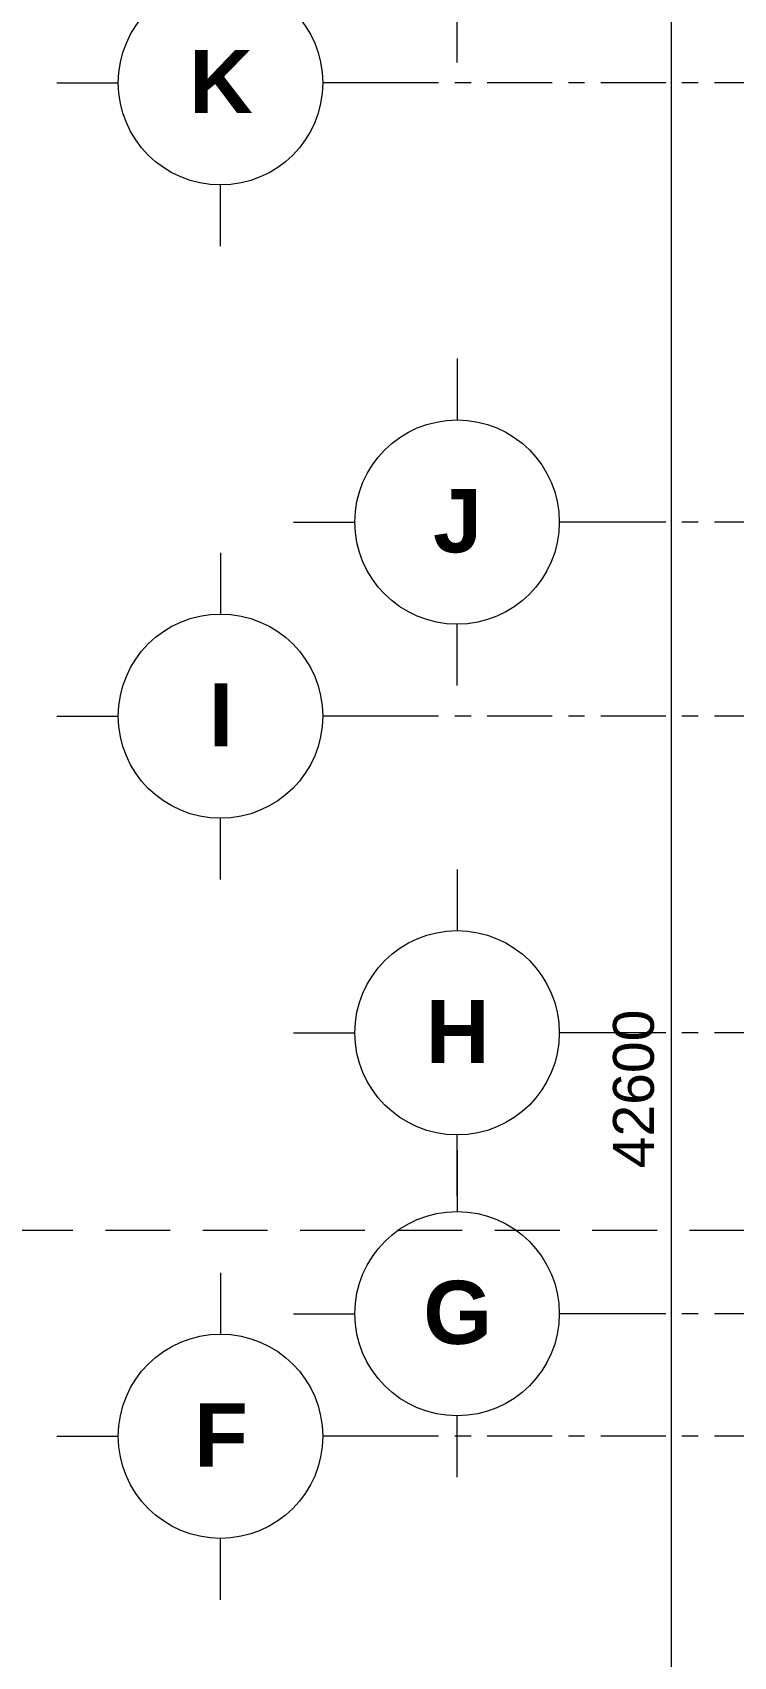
# Model space of a CAD drawing. Header units: millimetres. Extents: x -20144 to 117103, y -11426 to 48263.
# Drawn here: x 53353 to 60212, y 15744 to 31643 of the extents above; entities that cross this region are included whole.
import ezdxf

# ---------------------------------------------------------------- set-up
doc = ezdxf.new("R2010")
doc.units = ezdxf.units.MM
doc.linetypes.add('Grid Line', pattern=[22.225, 12.7, -3.175, 3.175, -3.175])
doc.linetypes.add('HIDDEN2', pattern=[4.7625, 3.175, -1.5875])
for name, color, linetype, lineweight in [('DIM', 1, 'Continuous', 5), ('KH', 6, 'Continuous', 5), ('KI-HIEU-1', 151, 'Continuous', 9), ('TRUC', 225, 'Continuous', 5)]:
    doc.layers.add(name, color=color, linetype=linetype, lineweight=lineweight)
doc.styles.add('Arial_B', font='arialbd.ttf', dxfattribs={"height": 619.047619})
doc.styles.add('TA1', font='arial.ttf')
doc.dimstyles.new('D_200_KTx2', dxfattribs={"dimtxt": 400, "dimasz": 300, "dimexe": 300, "dimexo": 300, "dimgap": 160, "dimtad": 1, "dimdec": 0, "dimzin": 9, "dimtxsty": 'TA1', "dimblk": 'ARCHTICK', "dimcen": 1, "dimdle": 300, "dimclrd": 256, "dimclre": 256, "dimclrt": 7, "dimadec": 0, "dimazin": 0, "dimtfac": 1, "dimtdec": 0, "dimtix": 1, "dimtmove": 1, "dimatfit": 3, "dimldrblk": 'ARCHTICK', "dimfxl": 1, "dimtolj": 1, "dimtzin": 0, "dimlwd": -1, "dimlwe": -1, "dimarcsym": 0})

# ---------------------------------------------------------------- blocks, each defined once
blk = doc.blocks.new('_ArchTick')
at = {"color": 0, "const_width": 0.15}
blk.add_lwpolyline([(-0.5, -0.5), (0.5, 0.5)], dxfattribs=at)
blk = doc.blocks.new('*D666')
at = {"layer": 'Defpoints', "color": 0, "transparency": 16777216}
for p in [(62501, 42600), (59601, 0), (62501, 0)]:
    blk.add_point(p, dxfattribs=at)
at = {"layer": 'DIM', "transparency": 16777216}
for p, q in [((59601, 42900), (59601, -300)), ((62201, 42600), (59301, 42600)), ((62201, 0), (59301, 0))]:
    blk.add_line(p, q, dxfattribs=at)
at = {"layer": 'DIM', "transparency": 16777216, "xscale": 300, "yscale": 300, "zscale": 300}
for p, rotation in [((59601, 42600), 90), ((59601, 0), 270)]:
    blk.add_blockref('_ArchTick', p, dxfattribs=dict(at, rotation=rotation))
at = {"layer": 'DIM', "color": 7, "transparency": 16777216, "insert": (59236, 21300), "char_height": 400, "attachment_point": 5, "rotation": 90, "style": 'TA1'}
blk.add_mtext('\\A1;42600', dxfattribs=at)
blk = doc.blocks.new('Grid - FamilyAL-KH TRUC-550400-MẶT BẰNG HẦM 2')
at = {"layer": 'KH'}
for p, q in [((0, 7), (0, 4)), ((-8, -1), (-5, -1)), ((8, -1), (5, -1)), ((0, -9), (0, -6))]:
    blk.add_line(p, q, dxfattribs=at)
blk.add_circle((0, -1), 5, dxfattribs=at)

msp = doc.modelspace()

# ---------------------------------------------------------------- linework, layer by layer
at = {"layer": 'KI-HIEU-1', "linetype": 'HIDDEN2', "ltscale": 200}
msp.add_line((53113.8, 19919), (113511.3, 19919), dxfattribs=at)
at = {"layer": 'TRUC', "linetype": 'Grid Line', "ltscale": 50}
for p, q in [((114000.5, 31149.9), (56593, 31149.9)), ((114000.5, 26849.9), (58907.6, 26849.9)), ((114000.5, 24949.9), (56593, 24949.9)), ((114000.5, 21849.9), (58907.6, 21849.9)), ((114000.5, 19099.9), (58907.6, 19099.9)), ((114000.5, 17899.9), (56593, 17899.9))]:
    msp.add_line(p, q, dxfattribs=at)

# ---------------------------------------------------------------- block references
at = {"lineweight": 5, "xscale": 200.0000000000002, "yscale": 200.0000000000002, "zscale": 200.0000000000002, "rotation": 90}
for p in [(57307.6, 32949.9), (54993, 31149.9), (57307.6, 26849.9), (54993, 24949.9), (57307.6, 21849.9), (57307.6, 19099.9), (54993, 17899.9)]:
    msp.add_blockref('Grid - FamilyAL-KH TRUC-550400-MẶT BẰNG HẦM 2', p, dxfattribs=at)

# ---------------------------------------------------------------- texts
at = {"layer": 'KH', "char_height": 619.048, "attachment_point": 2, "line_spacing_factor": 0.941778, "style": 'Arial_B'}
for s, insert, width in [('\\fArial|b1|i0|c0|p34|;K', (55198.1, 31472.4), 727.186), ('\\fArial|b1|i0|c0|p34|;J', (57512.8, 27172.4), 558.244), ('\\fArial|b1|i0|c0|p34|;I', (55198.1, 25272.4), 279.122), ('\\fArial|b1|i0|c0|p34|;H', (57512.8, 22172.4), 727.186), ('\\fArial|b1|i0|c0|p34|;G', (57512.8, 19422.4), 785.949), ('\\fArial|b1|i0|c0|p34|;F', (55198.1, 18222.4), 617.007)]:
    msp.add_mtext(s, dxfattribs=dict(at, insert=insert, width=width))

# ---------------------------------------------------------------- dimensions: what is measured, and where the dimension line sits
at = {"layer": 'DIM'}
dim = msp.add_linear_dim(base=(59600.5, -0.1), p1=(62500.5, 42599.9), p2=(62500.5, -0.1), angle=90, dimstyle='D_200_KTx2', dxfattribs=at)
dim.commit()
dim.dimension.update_dxf_attribs({"geometry": '*D666', "text_midpoint": (59236.3, 21299.9)})

doc.saveas('drawing.dxf')
